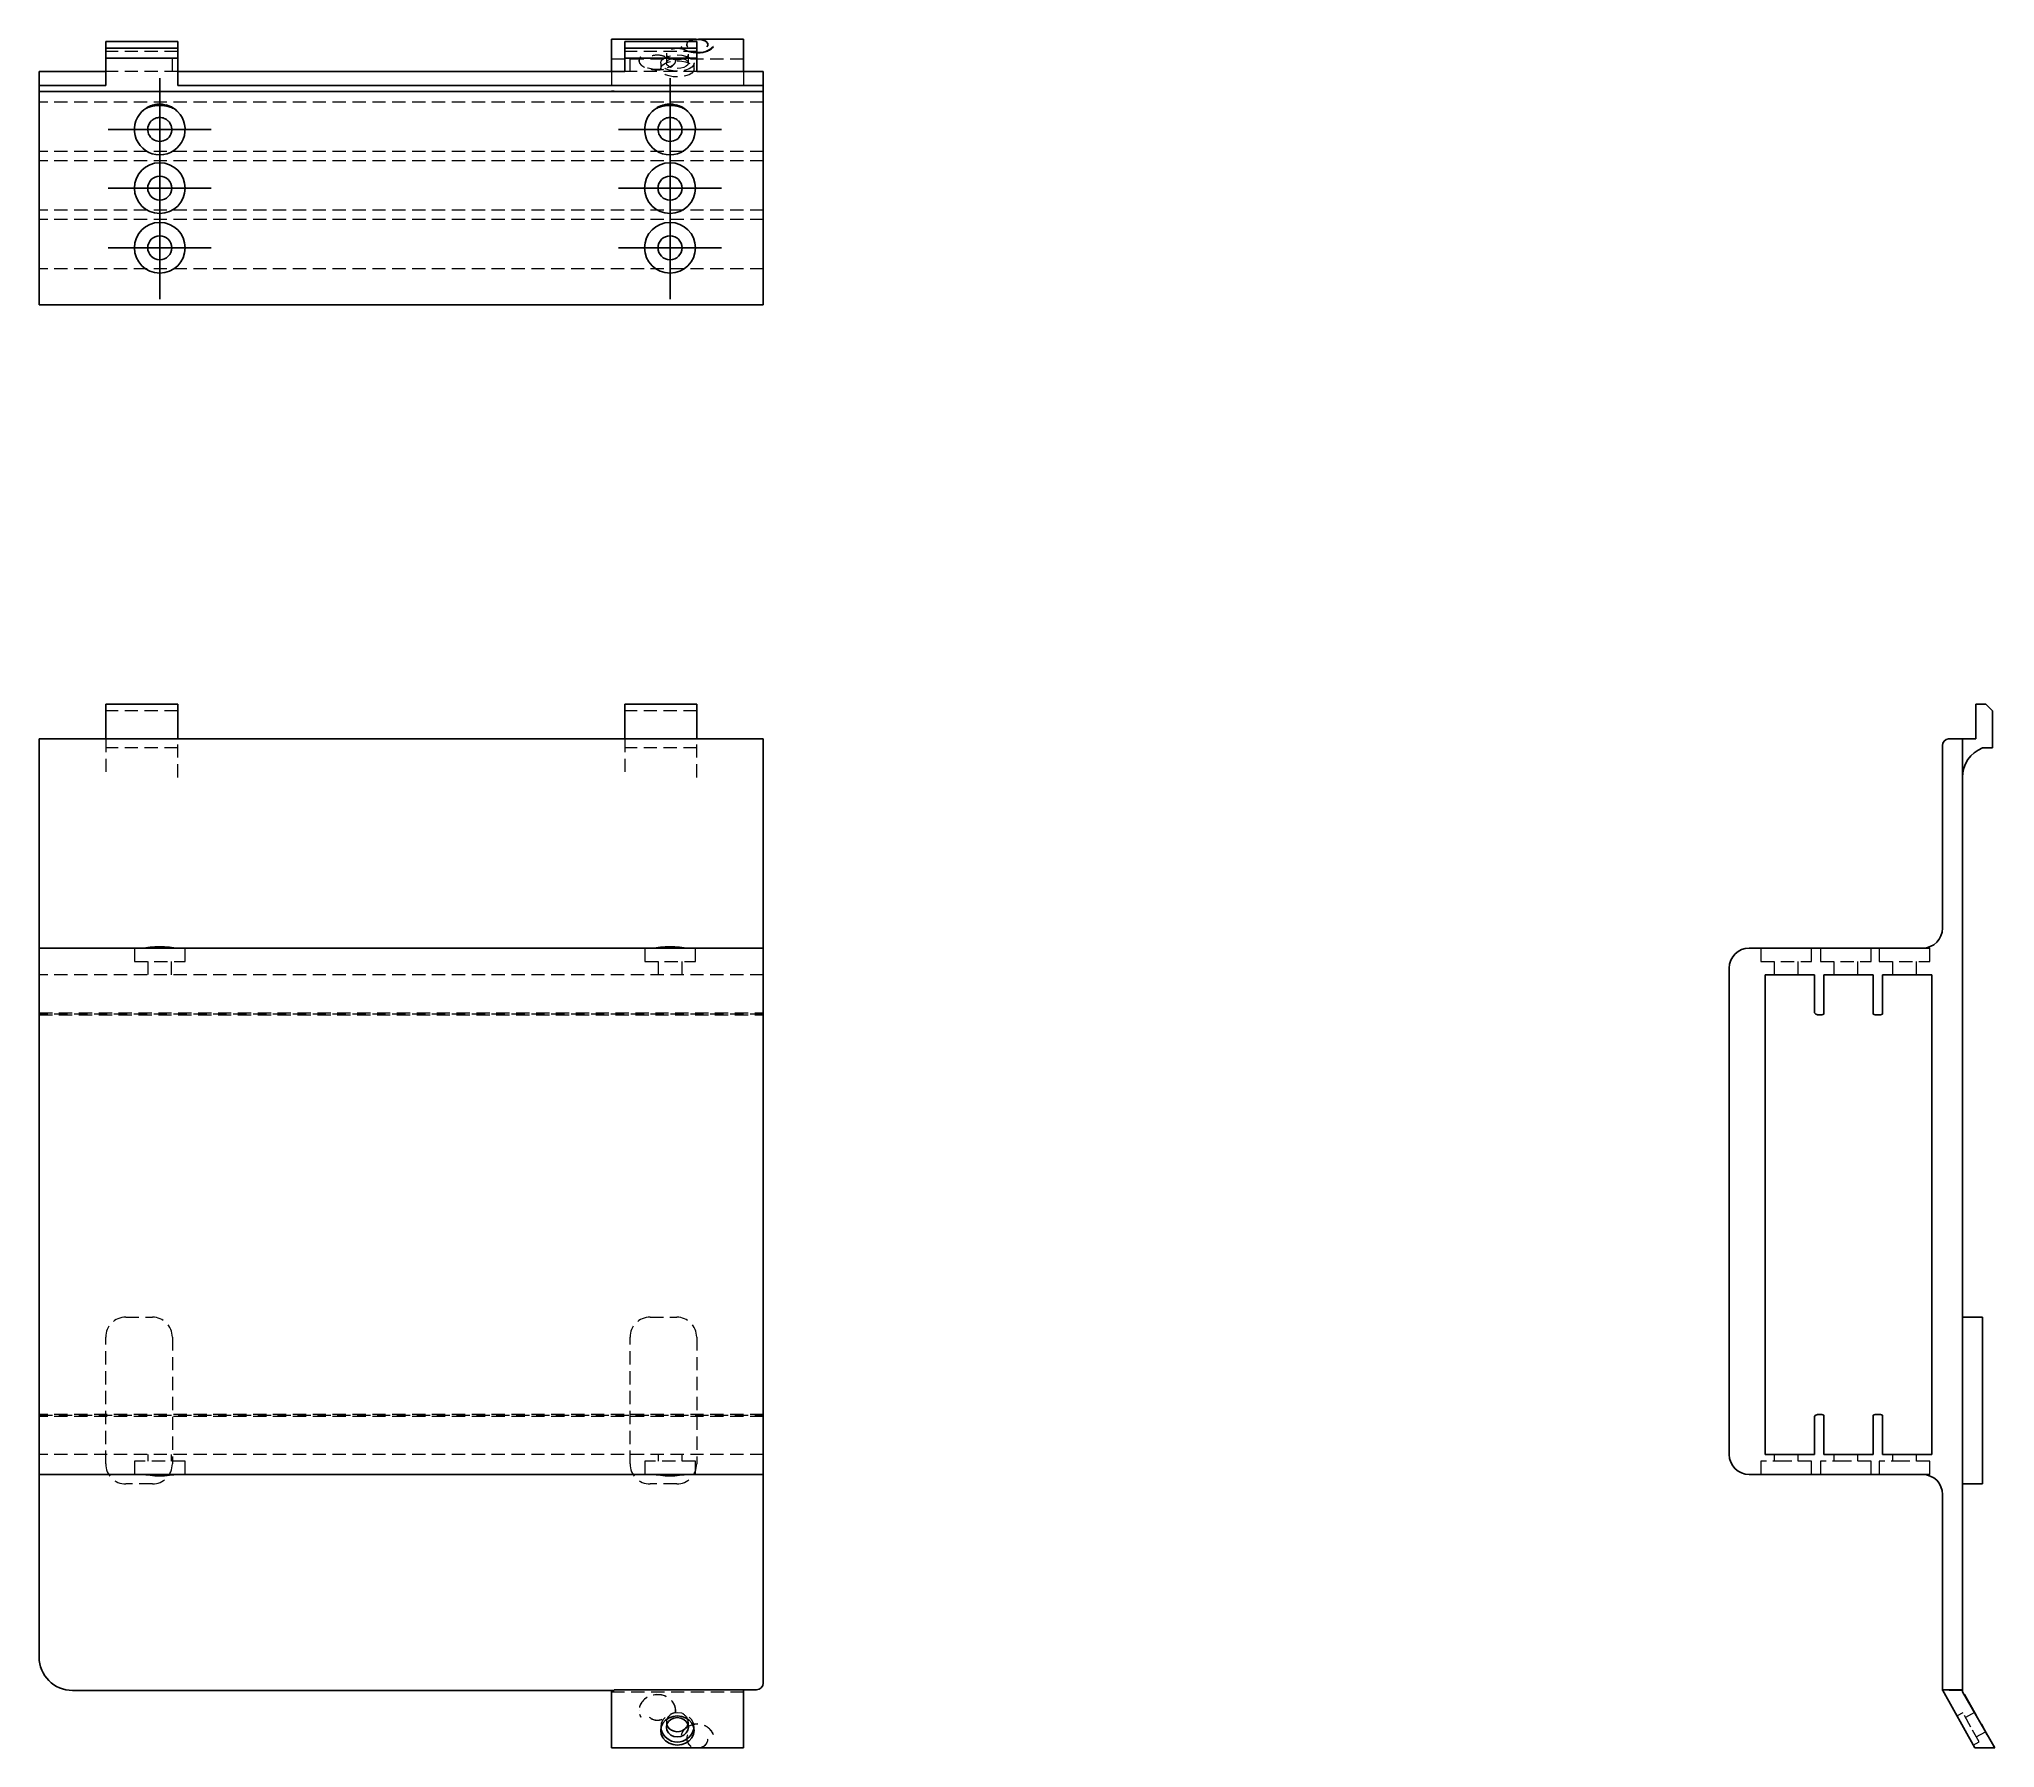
# Model space of a CAD drawing. Header units: millimetres. Extents: x 48 to 236, y 7 to 171.
import ezdxf

# ---------------------------------------------------------------- set-up
doc = ezdxf.new("R2010")
doc.units = ezdxf.units.MM
doc.linetypes.add('HIDDEN', pattern=[1.905, 1.27, -0.635])
doc.layers.add('10', color=7, linetype='Continuous')

# ---------------------------------------------------------------- blocks, each defined once
blk = doc.blocks.new('SW_CENTERMARKSYMBOL_0')
at = {"layer": '10', "color": 0}
for p, q in [((0, 2.5), (0, 4.93)), ((0, 0), (0, 2.5)), ((-2.5, 0), (-4.93, 0)), ((0, 0), (-2.5, 0)), ((0, 0), (0, -2.5)), ((0, 0), (2.5, 0)), ((2.5, 0), (4.93, 0)), ((0, -2.5), (0, -4.93))]:
    blk.add_line(p, q, dxfattribs=at)
blk = doc.blocks.new('SW_CENTERMARKSYMBOL_1')
at = {"layer": '10', "color": 0}
for p, q in [((0, 2.5), (0, 4.93)), ((0, 0), (0, 2.5)), ((-2.5, 0), (-4.93, 0)), ((0, 0), (-2.5, 0)), ((0, 0), (0, -2.5)), ((0, 0), (2.5, 0)), ((2.5, 0), (4.93, 0)), ((0, -2.5), (0, -4.93))]:
    blk.add_line(p, q, dxfattribs=at)
blk = doc.blocks.new('SW_CENTERMARKSYMBOL_2')
at = {"layer": '10', "color": 0}
for p, q in [((0, 2.5), (0, 4.93)), ((0, 0), (0, 2.5)), ((-2.5, 0), (-4.93, 0)), ((0, 0), (-2.5, 0)), ((0, 0), (0, -2.5)), ((0, 0), (2.5, 0)), ((2.5, 0), (4.93, 0)), ((0, -2.5), (0, -4.93))]:
    blk.add_line(p, q, dxfattribs=at)
blk = doc.blocks.new('SW_CENTERMARKSYMBOL_3')
at = {"layer": '10', "color": 0}
for p, q in [((0, 2.5), (0, 4.93)), ((0, 0), (0, 2.5)), ((-2.5, 0), (-4.93, 0)), ((0, 0), (-2.5, 0)), ((0, 0), (0, -2.5)), ((0, 0), (2.5, 0)), ((2.5, 0), (4.93, 0)), ((0, -2.5), (0, -4.93))]:
    blk.add_line(p, q, dxfattribs=at)
blk = doc.blocks.new('SW_CENTERMARKSYMBOL_4')
at = {"layer": '10', "color": 0}
for p, q in [((0, 2.5), (0, 4.93)), ((0, 0), (0, 2.5)), ((-2.5, 0), (-4.93, 0)), ((0, 0), (-2.5, 0)), ((0, 0), (0, -2.5)), ((0, 0), (2.5, 0)), ((2.5, 0), (4.93, 0)), ((0, -2.5), (0, -4.93))]:
    blk.add_line(p, q, dxfattribs=at)
blk = doc.blocks.new('SW_CENTERMARKSYMBOL_5')
at = {"layer": '10', "color": 0}
for p, q in [((0, 2.5), (0, 4.93)), ((0, 0), (0, 2.5)), ((-2.5, 0), (-4.93, 0)), ((0, 0), (-2.5, 0)), ((0, 0), (0, -2.5)), ((0, 0), (2.5, 0)), ((2.5, 0), (4.93, 0)), ((0, -2.5), (0, -4.93))]:
    blk.add_line(p, q, dxfattribs=at)

msp = doc.modelspace()

# ---------------------------------------------------------------- linework, layer by layer
at = {"color": 7, "linetype": 'Continuous', "lineweight": 25}
for p, q in [((103.14, 170.73), (111.26, 170.73)), ((103.14, 170.73), (103.14, 167.62)), ((111.58, 170.7), (111.18, 170.7)), ((111.5, 170.73), (115.79, 170.73)), ((115.79, 167.62), (115.79, 170.73)), ((54.68, 170.49), (54.68, 169.85)), ((61.58, 170.49), (54.68, 170.49)), ((61.58, 169.85), (54.68, 169.85)), ((54.68, 169.85), (54.68, 168.9)), ((54.68, 168.9), (61.58, 168.9)), ((54.68, 168.9), (54.68, 166.34)), ((61.58, 170.49), (61.58, 169.85)), ((61.58, 168.9), (61.58, 169.85)), ((61.58, 168.9), (61.58, 166.34)), ((104.42, 170.49), (104.42, 169.85)), ((111.32, 170.49), (104.42, 170.49)), ((111.32, 169.85), (104.42, 169.85)), ((104.42, 169.85), (104.42, 168.9)), ((111.32, 168.9), (104.42, 168.9)), ((104.42, 168.9), (104.42, 167.62)), ((111.32, 170.49), (111.32, 169.85)), ((111.32, 168.9), (111.32, 169.85)), ((111.32, 167.62), (111.32, 168.9)), ((48.3, 167.62), (48.3, 166.28)), ((48.3, 167.62), (54.68, 167.62)), ((61.58, 167.62), (104.42, 167.62)), ((111.32, 167.62), (117.7, 167.62)), ((117.7, 167.62), (117.7, 166.28)), ((48.3, 165.7), (48.3, 166.28)), ((48.3, 166.28), (54.68, 166.28)), ((117.7, 165.7), (48.3, 165.7)), ((48.3, 163.79), (48.3, 165.7)), ((54.68, 166.28), (54.68, 166.34)), ((61.58, 166.28), (61.58, 166.34)), ((117.7, 166.28), (61.58, 166.28)), ((117.7, 165.7), (117.7, 166.28)), ((117.7, 163.79), (117.7, 165.7)), ((48.3, 163.79), (48.3, 147.19)), ((117.7, 147.19), (117.7, 163.79)), ((48.3, 145.27), (48.3, 147.19)), ((117.7, 145.27), (117.7, 147.19)), ((117.7, 145.27), (48.3, 145.27)), ((54.68, 107), (61.58, 107)), ((54.68, 103.68), (54.68, 107)), ((61.58, 107), (61.58, 103.68)), ((111.32, 107), (104.42, 107)), ((104.42, 107), (104.42, 103.68)), ((111.32, 103.68), (111.32, 107)), ((233.9, 103.68), (233.9, 107)), ((233.9, 107), (234.85, 107)), ((235.49, 106.36), (234.85, 107)), ((235.49, 102.82), (235.49, 106.36)), ((48.3, 103.68), (54.68, 103.68)), ((48.3, 103.04), (48.3, 103.68)), ((54.68, 103.68), (54.68, 103.68)), ((61.58, 103.68), (54.68, 103.68)), ((117.7, 103.68), (61.58, 103.68)), ((61.58, 103.68), (61.58, 103.68)), ((117.7, 103.04), (117.7, 103.68)), ((232.62, 103.68), (231.28, 103.68)), ((233.9, 103.68), (231.34, 103.68)), ((232.62, 103.68), (232.62, 13.21)), ((232.62, 103.68), (233.9, 103.68)), ((48.3, 103.04), (48.3, 85.55)), ((117.7, 85.55), (117.7, 103.04)), ((230.7, 85.55), (230.7, 103.04)), ((234.54, 102.82), (235.49, 102.82)), ((48.3, 83.63), (48.3, 85.55)), ((117.7, 83.63), (117.7, 85.55)), ((48.3, 81.72), (48.3, 83.63)), ((117.7, 83.63), (48.3, 83.63)), ((117.7, 81.72), (117.7, 83.63)), ((212.19, 83.63), (228.79, 83.63)), ((48.3, 35.11), (48.3, 81.72)), ((117.7, 35.11), (117.7, 81.72)), ((210.27, 35.11), (210.27, 81.72)), ((218.45, 81.08), (213.72, 81.08)), ((213.72, 81.08), (213.72, 35.11)), ((218.45, 77.43), (218.45, 81.08)), ((224.07, 81.08), (219.34, 81.08)), ((219.34, 81.08), (219.34, 77.31)), ((224.07, 77.31), (224.07, 81.08)), ((229.69, 81.08), (224.96, 81.08)), ((224.96, 81.08), (224.96, 77.31)), ((229.69, 35.11), (229.69, 81.08)), ((219.15, 77.25), (218.74, 77.25)), ((224.77, 77.25), (224.26, 77.25)), ((232.62, 48.26), (234.54, 48.26)), ((234.54, 48.26), (234.54, 46.35)), ((234.54, 46.35), (234.54, 34.21)), ((218.45, 35.11), (218.45, 38.76)), ((218.74, 38.94), (219.15, 38.94)), ((219.34, 38.88), (219.34, 35.11)), ((224.07, 35.11), (224.07, 38.88)), ((224.26, 38.94), (224.77, 38.94)), ((224.96, 38.88), (224.96, 35.11)), ((48.3, 33.19), (48.3, 35.11)), ((117.7, 33.19), (117.7, 35.11)), ((213.72, 35.11), (218.45, 35.11)), ((219.34, 35.11), (224.07, 35.11)), ((224.96, 35.11), (229.69, 35.11)), ((234.54, 32.3), (234.54, 34.21)), ((117.7, 33.19), (48.3, 33.19)), ((48.3, 33.19), (48.3, 31.28)), ((117.7, 33.19), (117.7, 31.28)), ((228.79, 33.19), (212.19, 33.19)), ((232.62, 32.3), (234.54, 32.3)), ((48.3, 31.28), (48.3, 15.7)), ((117.7, 13.21), (117.7, 31.28)), ((230.7, 13.21), (230.7, 31.28)), ((230.7, 12.57), (230.7, 13.21)), ((232.62, 12.57), (232.62, 13.21)), ((51.49, 12.51), (103.4, 12.51)), ((103.14, 7), (103.14, 12.51)), ((103.4, 12.57), (115.79, 12.57)), ((103.4, 12.57), (103.4, 12.51)), ((115.79, 7), (115.79, 12.57)), ((115.79, 12.57), (117.06, 12.57)), ((230.7, 12.57), (232.62, 12.57)), ((233.8, 7), (230.7, 12.57)), ((230.7, 12.57), (230.7, 12.51)), ((230.7, 12.51), (230.74, 12.51)), ((232.62, 12.57), (232.62, 12.38)), ((232.62, 12.38), (235.73, 7)), ((232.82, 12.11), (232.79, 12.09)), ((233.79, 10.37), (232.82, 12.11)), ((233.79, 10.37), (233.78, 10.36)), ((233.79, 10.37), (234.03, 9.93)), ((110.16, 8.78), (110.16, 8.78)), ((110.29, 8.9), (110.29, 8.9)), ((234.43, 9.28), (234.42, 9.27)), ((235, 8.26), (234.43, 9.28)), ((115.79, 7), (103.14, 7)), ((235.73, 7), (233.8, 7))]:
    msp.add_line(p, q, dxfattribs=at)
at = {"color": 7, "linetype": 'HIDDEN', "lineweight": 18}
for p, q in [((61.58, 169.54), (54.68, 169.54)), ((61.07, 167.62), (61.07, 169.54)), ((115.79, 168.8), (103.14, 168.8)), ((111.32, 169.54), (104.42, 169.54)), ((104.93, 167.62), (104.93, 169.54)), ((108.41, 169.3), (108.41, 168.43)), ((109.29, 168.79), (109.29, 168.78)), ((110.16, 169.71), (110.16, 169.7)), ((110.29, 169.64), (110.29, 169.63)), ((110.36, 170.22), (110.36, 170.21)), ((110.52, 168.43), (110.52, 169.3)), ((112.4, 170.21), (112.4, 170.22)), ((61.58, 167.62), (54.68, 167.62)), ((103.14, 167.62), (103.14, 165.74)), ((111.32, 167.62), (104.42, 167.62)), ((105.79, 168.68), (105.79, 168.66)), ((107.87, 168.43), (107.87, 167.87)), ((109.3, 168.66), (109.3, 168.68)), ((111.06, 167.87), (111.06, 168.43)), ((115.79, 167.62), (115.79, 165.7)), ((103.4, 165.74), (103.14, 165.74)), ((103.4, 165.7), (103.4, 165.74)), ((117.7, 164.69), (48.3, 164.69)), ((60.67, 162.88), (60.64, 162.91)), ((109.57, 162.88), (109.54, 162.91)), ((117.7, 159.96), (48.3, 159.96)), ((117.7, 159.07), (48.3, 159.07)), ((117.7, 154.34), (48.3, 154.34)), ((117.7, 153.45), (48.3, 153.45)), ((117.7, 148.72), (48.3, 148.72)), ((61.58, 106.36), (54.68, 106.36)), ((111.32, 106.36), (104.42, 106.36)), ((54.68, 103.68), (54.68, 99.98)), ((61.58, 99.98), (61.58, 103.68)), ((104.42, 103.68), (104.42, 99.98)), ((111.32, 99.98), (111.32, 103.68)), ((61.58, 102.82), (54.68, 102.82)), ((111.32, 102.82), (104.42, 102.82)), ((57.43, 83.63), (57.43, 82.36)), ((57.43, 83.63), (57.43, 82.36)), ((62.28, 82.36), (62.28, 83.63)), ((62.28, 82.36), (62.28, 83.63)), ((106.34, 83.63), (106.34, 82.36)), ((106.34, 83.63), (106.34, 82.36)), ((111.19, 82.36), (111.19, 83.63)), ((111.19, 82.36), (111.19, 83.63)), ((213.31, 83.63), (213.31, 82.36)), ((218.16, 82.36), (218.16, 83.63)), ((219.02, 83.63), (219.02, 82.36)), ((223.88, 82.36), (223.88, 83.63)), ((224.64, 83.63), (224.64, 82.36)), ((228.79, 83.63), (229.49, 83.63)), ((229.36, 83.62), (229.49, 83.76)), ((229.49, 82.36), (229.49, 83.63)), ((117.7, 81.08), (48.3, 81.08)), ((57.43, 82.36), (62.28, 82.36)), ((58.71, 82.36), (58.71, 81.08)), ((58.71, 82.36), (58.71, 81.08)), ((61, 81.08), (61, 82.36)), ((61, 81.08), (61, 82.36)), ((106.34, 82.36), (111.19, 82.36)), ((107.61, 82.36), (107.61, 81.08)), ((107.61, 82.36), (107.61, 81.08)), ((109.91, 81.08), (109.91, 82.36)), ((109.91, 81.08), (109.91, 82.36)), ((213.31, 82.36), (218.16, 82.36)), ((214.59, 82.36), (214.59, 81.08)), ((216.88, 81.08), (216.88, 82.36)), ((219.02, 82.36), (223.88, 82.36)), ((220.3, 82.36), (220.3, 81.08)), ((222.6, 81.08), (222.6, 82.36)), ((224.64, 82.36), (229.49, 82.36)), ((225.92, 82.36), (225.92, 81.08)), ((228.22, 81.08), (228.22, 82.36)), ((48.3, 77.43), (117.7, 77.43)), ((117.7, 77.31), (48.3, 77.31)), ((48.3, 77.25), (117.7, 77.25)), ((56.6, 48.26), (59.15, 48.26)), ((106.85, 48.26), (109.4, 48.26)), ((54.68, 34.21), (54.68, 46.35)), ((61.07, 46.35), (61.07, 34.21)), ((104.93, 34.21), (104.93, 46.35)), ((111.32, 46.35), (111.32, 34.21)), ((117.7, 38.94), (48.3, 38.94)), ((48.3, 38.88), (117.7, 38.88)), ((117.7, 38.76), (48.3, 38.76)), ((117.7, 35.11), (48.3, 35.11)), ((62.28, 34.47), (57.43, 34.47)), ((57.43, 34.47), (57.43, 33.19)), ((57.43, 34.47), (57.43, 33.19)), ((58.71, 35.11), (58.71, 34.47)), ((58.71, 35.11), (58.71, 34.47)), ((61, 34.47), (61, 35.11)), ((61, 34.47), (61, 35.11)), ((62.28, 33.19), (62.28, 34.47)), ((62.28, 33.19), (62.28, 34.47)), ((111.19, 34.47), (106.34, 34.47)), ((106.34, 34.47), (106.34, 33.19)), ((106.34, 34.47), (106.34, 33.19)), ((107.61, 35.11), (107.61, 34.47)), ((107.61, 35.11), (107.61, 34.47)), ((109.91, 34.47), (109.91, 35.11)), ((109.91, 34.47), (109.91, 35.11)), ((111.19, 33.19), (111.19, 34.47)), ((111.19, 33.19), (111.19, 34.47)), ((215.73, 34.47), (213.31, 34.47)), ((213.31, 34.47), (213.31, 33.19)), ((214.59, 35.11), (214.59, 34.47)), ((218.16, 34.47), (215.73, 34.47)), ((216.88, 34.47), (216.88, 35.11)), ((218.16, 33.19), (218.16, 34.47)), ((221.45, 34.47), (219.02, 34.47)), ((219.02, 34.47), (219.02, 33.19)), ((220.3, 35.11), (220.3, 34.47)), ((223.88, 34.47), (221.45, 34.47)), ((222.6, 34.47), (222.6, 35.11)), ((223.88, 33.19), (223.88, 34.47)), ((227.07, 34.47), (224.64, 34.47)), ((224.64, 34.47), (224.64, 33.19)), ((225.92, 35.11), (225.92, 34.47)), ((229.49, 34.47), (227.07, 34.47)), ((228.22, 34.47), (228.22, 35.11)), ((229.49, 33.19), (229.49, 34.47)), ((59.15, 32.3), (56.6, 32.3)), ((109.4, 32.3), (106.85, 32.3)), ((229.49, 33.19), (228.79, 33.19)), ((229.49, 33.06), (229.36, 33.21)), ((103.14, 12.38), (115.79, 12.38)), ((232.62, 12.51), (230.74, 12.51)), ((105.79, 10.58), (105.79, 10.57)), ((108.41, 9.46), (108.41, 8.98)), ((109.29, 10.37), (109.29, 10.36)), ((109.3, 10.57), (109.3, 10.58)), ((110.52, 8.98), (110.52, 9.46)), ((232.66, 10.37), (232.1, 10.06)), ((233.43, 8.98), (232.66, 10.37)), ((233.78, 10.38), (232.92, 9.9)), ((234.19, 9.66), (234.03, 9.93)), ((234.19, 9.66), (234.19, 9.66)), ((107.87, 8.98), (107.87, 8.67)), ((110.36, 7.88), (110.36, 7.88)), ((111.06, 8.67), (111.06, 8.98)), ((112.4, 7.88), (112.4, 7.88)), ((234.21, 7.58), (233.43, 8.98)), ((233.65, 7.27), (234.21, 7.58)), ((233.94, 8.06), (234.83, 8.55)), ((234.64, 8.9), (234.63, 8.9)), ((234.71, 8.78), (234.7, 8.78)), ((235.7, 7), (235, 8.26))]:
    msp.add_line(p, q, dxfattribs=at)
at = {"color": 7, "linetype": 'Continuous', "lineweight": 25, "flags": 128}
for points in [[(111.58, 170.7), (111.8, 170.66), (112, 170.61), (112.17, 170.53), (112.29, 170.43), (112.37, 170.33), (112.4, 170.22), (112.4, 170.21)], [(111.06, 8.67), (111.01, 9.03), (110.85, 9.37), (110.59, 9.66), (110.26, 9.88), (109.88, 10.02), (109.46, 10.06), (109.05, 10.02), (108.67, 9.88), (108.34, 9.66), (108.08, 9.37), (107.92, 9.03), (107.87, 8.67), (107.92, 8.31), (108.08, 7.97), (108.34, 7.68), (108.67, 7.46), (109.05, 7.32), (109.46, 7.27), (109.88, 7.32), (110.26, 7.46), (110.59, 7.68), (110.85, 7.97), (111.01, 8.31), (111.06, 8.67)], [(110.52, 8.98), (110.47, 9.26), (110.32, 9.52), (110.08, 9.72), (109.79, 9.85), (109.46, 9.9), (109.14, 9.85), (108.85, 9.72), (108.61, 9.52), (108.46, 9.26), (108.41, 8.98), (108.46, 8.69), (108.61, 8.44), (108.85, 8.23), (109.14, 8.1), (109.46, 8.06), (109.79, 8.1), (110.08, 8.23), (110.32, 8.44), (110.47, 8.69), (110.52, 8.98)]]:
    msp.add_lwpolyline(points, dxfattribs=at)
at = {"color": 7, "linetype": 'HIDDEN', "lineweight": 18, "flags": 128}
for points in [[(109.29, 168.79), (109.29, 168.58), (109.19, 168.38), (108.99, 168.19), (108.7, 168.03), (108.35, 167.92), (107.94, 167.84), (107.51, 167.82), (107.08, 167.85), (106.68, 167.93), (106.33, 168.06), (106.06, 168.22), (105.88, 168.41), (105.8, 168.62), (105.82, 168.83), (105.95, 169.03)], [(111.06, 168.43), (111.01, 168.23), (110.85, 168.04), (110.59, 167.88), (110.26, 167.76), (109.88, 167.68), (109.46, 167.66), (109.05, 167.68), (108.67, 167.76), (108.34, 167.88), (108.08, 168.04), (107.92, 168.23), (107.87, 168.43), (107.92, 168.63), (108.08, 168.82), (108.34, 168.98), (108.67, 169.1), (109.05, 169.18), (109.46, 169.21), (109.88, 169.18), (110.26, 169.1), (110.59, 168.98), (110.85, 168.82), (111.01, 168.63), (111.06, 168.43)], [(110.52, 168.43), (110.47, 168.27), (110.32, 168.13), (110.08, 168.02), (109.79, 167.94), (109.46, 167.92), (109.14, 167.94), (108.85, 168.02), (108.61, 168.13), (108.46, 168.27), (108.41, 168.43), (108.46, 168.59), (108.61, 168.73), (108.85, 168.84), (109.14, 168.92), (109.46, 168.94), (109.79, 168.92), (110.08, 168.84), (110.32, 168.73), (110.47, 168.59), (110.52, 168.43)], [(110.46, 170), (110.38, 170.11), (110.36, 170.22), (110.39, 170.33), (110.47, 170.43), (110.54, 170.49)], [(112.4, 170.21), (112.38, 170.11), (112.3, 170)], [(111.06, 167.87), (111.01, 167.67), (110.85, 167.48), (110.59, 167.32), (110.26, 167.2), (109.88, 167.12), (109.46, 167.1), (109.05, 167.12), (108.67, 167.2), (108.34, 167.32), (108.08, 167.48), (107.92, 167.67), (107.87, 167.87), (107.92, 168.07), (108.08, 168.26), (108.34, 168.42), (108.67, 168.54), (109.05, 168.62), (109.46, 168.65), (109.88, 168.62), (110.26, 168.54), (110.59, 168.42), (110.85, 168.26), (111.01, 168.07), (111.06, 167.87)], [(59.21, 163.02), (59.14, 162.97), (59.05, 162.88)], [(108.12, 163.02), (108.05, 162.97), (107.95, 162.88)], [(109.29, 10.37), (109.29, 10.75), (109.19, 11.11), (108.99, 11.45), (108.7, 11.73), (108.35, 11.94), (107.94, 12.07), (107.51, 12.11), (107.08, 12.05), (106.68, 11.91), (106.33, 11.68), (106.06, 11.39), (105.88, 11.05), (105.8, 10.67), (105.82, 10.3), (105.95, 9.93)], [(111.05, 8.82), (111.06, 8.98), (111.01, 9.34), (110.85, 9.68), (110.59, 9.97), (110.26, 10.19), (109.88, 10.33), (109.46, 10.37), (109.05, 10.33), (108.67, 10.19), (108.34, 9.97), (108.08, 9.68), (107.92, 9.34), (107.87, 8.98), (107.88, 8.82)]]:
    msp.add_lwpolyline(points, dxfattribs=at)
at = {"color": 7, "linetype": 'Continuous', "lineweight": 25}
for centre, radius in [((59.86, 156.45), 2.43), ((59.86, 156.45), 1.15), ((108.76, 156.45), 2.43), ((108.76, 156.45), 1.15), ((59.86, 150.73), 2.43), ((59.86, 150.73), 1.15), ((108.76, 150.73), 2.43), ((108.76, 150.73), 1.15)]:
    msp.add_circle(centre, radius, dxfattribs=at)
for centre, radius, start, end in [((111.25, 169.37), 1.33, 93.1091, 122.469), ((111.53, 171.38), 1.95, 263.7145, 315.2196), ((59.86, 162.07), 2.43, 134.7865, 45.2135), ((108.76, 162.07), 2.43, 134.7865, 45.2135), ((59.86, 162.07), 1.15, 134.7865, 45.2135), ((108.76, 162.07), 1.15, 134.7865, 45.2135), ((231.34, 103.04), 0.638, 95.443, 180), ((231.34, 103.04), 0.638, 90, 95.443), ((235.68, 99.98), 3.06, 112.0243, 180), ((228.79, 85.55), 1.92, 270, 0), ((212.19, 81.72), 1.92, 90, 180), ((218.74, 77.57), 0.319, 205.8419, 270), ((219.15, 77.57), 0.319, 270, 306.8699), ((224.26, 77.57), 0.319, 233.1301, 270), ((224.77, 77.57), 0.319, 270, 306.8699), ((218.74, 38.62), 0.319, 90, 154.1581), ((219.15, 38.62), 0.319, 53.1301, 90), ((224.26, 38.62), 0.319, 90, 126.8699), ((224.77, 38.62), 0.319, 53.1301, 90), ((212.19, 35.11), 1.92, 180, 270), ((228.79, 31.28), 1.92, 0, 90), ((51.49, 15.7), 3.19, 180, 270), ((117.06, 13.21), 0.638, 270, 0), ((109.46, 9.18), 1.62, 192.5194, 347.4806), ((109.56, 9.57), 0.988, 307.4697, 317.7414)]:
    msp.add_arc(centre, radius, start, end, dxfattribs=at)
at = {"color": 7, "linetype": 'HIDDEN', "lineweight": 18}
for centre, radius, start, end in [((107.55, 167.31), 1.88, 66.2616, 113.7384), ((109.34, 170.16), 1.37, 235.5021, 267.857), ((110.55, 170.45), 0.841, 212.6109, 242.2846), ((109.77, 168.78), 1, 58.7544, 67.1155), ((111.33, 172.12), 2.69, 247.3146, 269.7438), ((59.86, 162.07), 2.43, 45.2135, 134.7865), ((108.76, 162.07), 2.43, 45.2135, 134.7865), ((56.6, 46.35), 1.92, 90, 180), ((59.15, 46.35), 1.92, 0, 90), ((106.85, 46.35), 1.92, 90, 180), ((109.4, 46.35), 1.92, 0, 90), ((56.6, 34.21), 1.92, 180, 270), ((59.15, 34.21), 1.92, 270, 0), ((106.85, 34.21), 1.92, 180, 270), ((109.4, 34.21), 1.92, 270, 0), ((107.55, 10.81), 1.16, 229.1791, 310.8209), ((109.43, 9.31), 1.07, 97.409, 144.1817), ((111.12, 7.84), 1.35, 135.6783, 161.9596), ((111.37, 7.61), 1.68, 22.5848, 129.8668), ((111.25, 7.88), 0.882, 154.4472, 265.092), ((111.51, 7.88), 0.882, 274.908, 25.5528)]:
    msp.add_arc(centre, radius, start, end, dxfattribs=at)
at = {"color": 7, "linetype": 'Continuous', "lineweight": 25}
for centre, major_axis, ratio, start_param, end_param in [((111.38, 170.22), (1.02, 0), 0.500068, 1.686648, 2.573886), ((111.38, 168.64), (0, -2.1), 0.485641, 3.257444, 3.34068), ((111.38, 170.22), (1.02, 0), 0.500068, 5.838803, 7.73813), ((111.38, 168.64), (0, -2.1), 0.485641, 2.942505, 3.025741), ((109.46, 9.46), (1.05, 0), 0.866143, 3.409296, 5.433589), ((109.46, 9.46), (1.05, 0), 0.866143, 5.612683, 6.015482)]:
    msp.add_ellipse(centre, major_axis=major_axis, ratio=ratio, start_param=start_param, end_param=end_param, dxfattribs=at)
at = {"color": 7, "linetype": 'HIDDEN', "lineweight": 18}
for centre, major_axis, ratio, start_param, end_param in [((107.55, 168.66), (1.76, 0), 0.500068, 2.710435, 6.419297), ((107.55, 168.66), (1.05, 0), 0.500068, 0.77056, 2.371032), ((109.46, 169.3), (1.05, 0), 0.500068, 0.849596, 3.683279), ((109.46, 169.3), (1.05, 0), 0.500068, 4.544674, 6.953688), ((111.38, 170.22), (1.02, 0), 0.500068, 2.573886, 3.585975), ((107.55, 10.57), (1.76, 0), 0.866143, 6.147074, 9.855936), ((107.55, 10.57), (1.05, 0), 0.866143, 3.912153, 5.512625), ((109.46, 9.46), (1.05, 0), 0.866143, 2.599907, 3.409296), ((109.46, 9.46), (1.05, 0), 0.866143, 6.015482, 8.021697), ((111.38, 7.88), (1.02, 0), 0.866143, 2.697211, 4.596537), ((111.38, 7.88), (1.02, 0), 0.866143, 4.828241, 6.727567)]:
    msp.add_ellipse(centre, major_axis=major_axis, ratio=ratio, start_param=start_param, end_param=end_param, dxfattribs=at)
for points in [[(110.16, 169.7), (110.01, 169.79), (109.9, 169.89), (109.84, 170)], [(110.16, 8.78), (110.01, 8.63), (109.9, 8.45), (109.84, 8.26)]]:
    msp.add_open_spline(points, degree=3, dxfattribs=at)
for points, knots in [([(111.32, 169.42), (111.16, 169.43), (110.84, 169.44), (110.5, 169.54), (110.33, 169.61), (110.29, 169.63)], [0, 0, 0, 0, 0.402517, 0.862298, 1, 1, 1, 1]), ([(112.92, 8.26), (112.84, 8.49), (112.7, 8.7), (112.32, 9.03), (112.07, 9.15), (111.55, 9.28), (111.27, 9.29), (110.74, 9.17), (110.49, 9.06), (110.29, 8.9)], [0, 0, 0, 0, 0.25, 0.25, 0.5, 0.5, 0.75, 0.75, 1, 1, 1, 1]), ([(234.42, 9.27), (234.42, 9.27), (234.43, 9.24), (234.51, 9.11), (234.56, 9.02), (234.63, 8.9)], [0, 0, 0, 0, 0.5, 0.5, 1, 1, 1, 1])]:
    msp.add_open_spline(points, degree=3, knots=knots, dxfattribs=at)
at = {"color": 7, "linetype": 'Continuous', "lineweight": 25}
for points, knots in [([(112.92, 170), (112.86, 169.92), (112.73, 169.76), (112.36, 169.57), (111.9, 169.45), (111.53, 169.4), (111.34, 169.42), (111.32, 169.42)], [0, 0, 0, 0, 0.240546, 0.481096, 0.72533, 0.969573, 1, 1, 1, 1]), ([(61.56, 163.79), (61.34, 164.01), (61.07, 164.19), (60.49, 164.43), (60.17, 164.49), (59.54, 164.49), (59.22, 164.43), (58.64, 164.19), (58.37, 164.01), (58.15, 163.79)], [0, 0, 0, 0, 0.25, 0.25, 0.5, 0.5, 0.75, 0.75, 1, 1, 1, 1]), ([(58.15, 163.79), (58.26, 163.9), (58.38, 163.99), (58.65, 164.14), (58.8, 164.2), (59.24, 164.33), (59.55, 164.37), (60.16, 164.37), (60.47, 164.33), (60.91, 164.2), (61.06, 164.14), (61.33, 163.99), (61.45, 163.9), (61.56, 163.79)], [0, 0, 0, 0, 0.125, 0.125, 0.25, 0.25, 0.5, 0.5, 0.75, 0.75, 0.875, 0.875, 1, 1, 1, 1]), ([(60.67, 162.88), (60.56, 162.99), (60.43, 163.07), (60.15, 163.19), (60.01, 163.22), (59.71, 163.22), (59.56, 163.19), (59.28, 163.07), (59.15, 162.99), (59.05, 162.88)], [0, 0, 0, 0, 0.25, 0.25, 0.5, 0.5, 0.75, 0.75, 1, 1, 1, 1]), ([(110.47, 163.79), (110.25, 164.01), (109.98, 164.19), (109.39, 164.43), (109.08, 164.49), (108.45, 164.49), (108.13, 164.43), (107.55, 164.19), (107.28, 164.01), (107.05, 163.79)], [0, 0, 0, 0, 0.25, 0.25, 0.5, 0.5, 0.75, 0.75, 1, 1, 1, 1]), ([(107.05, 163.79), (107.16, 163.9), (107.29, 163.99), (107.56, 164.14), (107.7, 164.2), (108.15, 164.33), (108.45, 164.37), (109.07, 164.37), (109.38, 164.33), (109.82, 164.2), (109.96, 164.14), (110.23, 163.99), (110.36, 163.9), (110.47, 163.79)], [0, 0, 0, 0, 0.125, 0.125, 0.25, 0.25, 0.5, 0.5, 0.75, 0.75, 0.875, 0.875, 1, 1, 1, 1]), ([(109.57, 162.88), (109.47, 162.99), (109.34, 163.07), (109.06, 163.19), (108.91, 163.22), (108.61, 163.22), (108.46, 163.19), (108.19, 163.07), (108.06, 162.99), (107.95, 162.88)], [0, 0, 0, 0, 0.25, 0.25, 0.5, 0.5, 0.75, 0.75, 1, 1, 1, 1]), ([(61.56, 83.63), (61.34, 83.63), (61.07, 83.67), (60.49, 83.74), (60.17, 83.76), (59.54, 83.76), (59.22, 83.74), (58.64, 83.67), (58.37, 83.63), (58.15, 83.63)], [0, 0, 0, 0, 0.25, 0.25, 0.5, 0.5, 0.75, 0.75, 1, 1, 1, 1]), ([(110.47, 83.63), (110.25, 83.63), (109.98, 83.67), (109.39, 83.74), (109.08, 83.76), (108.45, 83.76), (108.13, 83.74), (107.55, 83.67), (107.28, 83.63), (107.05, 83.63)], [0, 0, 0, 0, 0.25, 0.25, 0.5, 0.5, 0.75, 0.75, 1, 1, 1, 1]), ([(61.56, 33.19), (61.34, 33.19), (61.07, 33.16), (60.49, 33.09), (60.17, 33.06), (59.54, 33.06), (59.22, 33.09), (58.64, 33.16), (58.37, 33.19), (58.15, 33.19)], [0, 0, 0, 0, 0.25, 0.25, 0.5, 0.5, 0.75, 0.75, 1, 1, 1, 1]), ([(110.47, 33.19), (110.25, 33.19), (109.98, 33.16), (109.39, 33.09), (109.08, 33.06), (108.45, 33.06), (108.13, 33.09), (107.55, 33.16), (107.28, 33.19), (107.05, 33.19)], [0, 0, 0, 0, 0.25, 0.25, 0.5, 0.5, 0.75, 0.75, 1, 1, 1, 1])]:
    msp.add_open_spline(points, degree=3, knots=knots, dxfattribs=at)

# ---------------------------------------------------------------- block references
at = {"layer": '10'}
for name, p in [('SW_CENTERMARKSYMBOL_5', (59.86, 162.07)), ('SW_CENTERMARKSYMBOL_4', (108.76, 162.07)), ('SW_CENTERMARKSYMBOL_3', (59.86, 156.45)), ('SW_CENTERMARKSYMBOL_2', (108.76, 156.45)), ('SW_CENTERMARKSYMBOL_1', (59.86, 150.73)), ('SW_CENTERMARKSYMBOL_0', (108.76, 150.73))]:
    msp.add_blockref(name, p, dxfattribs=at)

doc.saveas('drawing.dxf')
